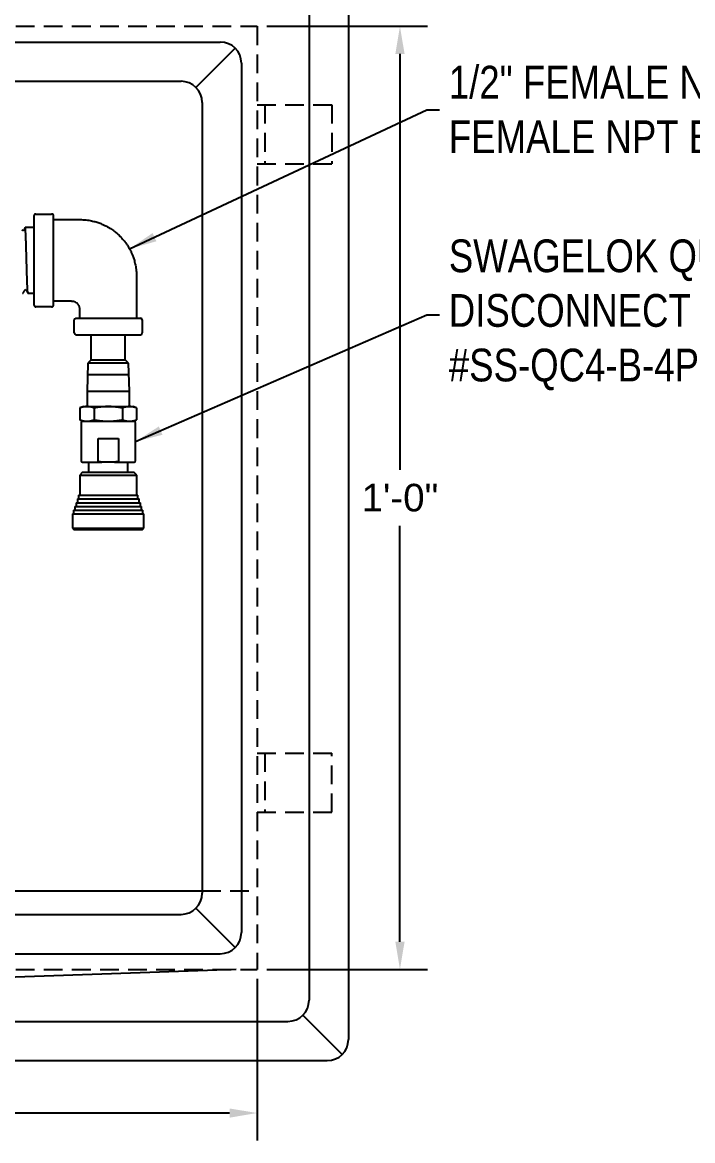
# Model space of a CAD drawing. Header units: inches. Extents: x 1743 to 1787.7, y 1504.4 to 1539.
# Drawn here: x 1763.84 to 1772.37, y 1512.31 to 1526.54 of the extents above; entities that cross this region are included whole.
import ezdxf

# ---------------------------------------------------------------- set-up
doc = ezdxf.new("R2010")
doc.units = ezdxf.units.IN
doc.header["$LTSCALE"] = 1.5
doc.header["$MEASUREMENT"] = 0
doc.linetypes.add('HIDDEN2', pattern=[4.7625, 3.175, -1.5875])
doc.linetypes.add('SLD-Solid', pattern=[0])
doc.layers.get('Defpoints').update_dxf_attribs({"color": 140})
for name, color, linetype in [('Enclosure', 4, 'Continuous'), ('m-anno-text', 72, 'Continuous'), ('p-domw-eqpm', 32, 'Continuous')]:
    doc.layers.add(name, color=color, linetype=linetype)
doc.styles.get("Standard").update_dxf_attribs({"font": 'arial.ttf'})
doc.styles.add('VBFA', font='arial.ttf', dxfattribs={"width": 0.8, "height": 0.4168})
doc.dimstyles.get("Standard").update_dxf_attribs({"dimtxt": 0.18, "dimasz": 0.18, "dimexe": 0.18, "dimexo": 0.0625, "dimgap": 0.09, "dimtad": 0, "dimtih": 1, "dimtoh": 1, "dimdec": 4, "dimzin": 3, "dimdsep": 46, "dimlunit": 4, "dimtxsty": 'Standard', "dimcen": 0.09, "dimadec": 0, "dimazin": 0, "dimtfac": 1, "dimtdec": 4, "dimtofl": 0, "dimtmove": 0, "dimatfit": 3, "dimfxl": 1, "dimtolj": 1, "dimtzin": 0, "dimarcsym": 0})

# ---------------------------------------------------------------- blocks, each defined once
blk = doc.blocks.new('SS-QC4-B-4PM-SwagelokCompany-2DFrontView-09-15-2021')
at = {"color": 0, "linetype": 'Continuous'}
for p, q in [((1.912, -0.44), (1.912, 0.44)), ((1.96, 0.44), (1.912, 0.44)), ((1.96, -0.455), (1.96, 0.455)), ((2.142, 0.455), (1.96, 0.455)), ((2.142, -0.455), (2.142, 0.455)), ((2.16, 0.437), (2.142, 0.455)), ((2.16, -0.437), (2.16, 0.437)), ((0.612, 0.361), (0.595, 0.312)), ((0.595, 0.271), (0.595, 0.312)), ((0.596, 0.29), (0.595, 0.288)), ((0.595, 0.288), (0.595, 0.285)), ((0.595, 0.285), (0.595, 0.283)), ((0.597, 0.3), (0.596, 0.298)), ((0.596, 0.298), (0.596, 0.295)), ((0.596, 0.295), (0.596, 0.293)), ((0.596, 0.293), (0.596, 0.29)), ((0.598, 0.308), (0.597, 0.305)), ((0.597, 0.305), (0.597, 0.303)), ((0.597, 0.303), (0.597, 0.3)), ((0.599, 0.313), (0.598, 0.31)), ((0.598, 0.31), (0.598, 0.308)), ((0.6, 0.318), (0.599, 0.315)), ((0.599, 0.315), (0.599, 0.313)), ((0.601, 0.323), (0.6, 0.32)), ((0.6, 0.32), (0.6, 0.318)), ((0.602, 0.328), (0.601, 0.326)), ((0.601, 0.326), (0.601, 0.323)), ((0.603, 0.331), (0.602, 0.328)), ((0.604, 0.336), (0.603, 0.333)), ((0.603, 0.333), (0.603, 0.331)), ((0.605, 0.339), (0.604, 0.336)), ((0.606, 0.341), (0.605, 0.339)), ((0.607, 0.344), (0.606, 0.341)), ((0.608, 0.35), (0.607, 0.347)), ((0.607, 0.347), (0.607, 0.344)), ((0.609, 0.352), (0.608, 0.35)), ((0.61, 0.355), (0.609, 0.352)), ((0.611, 0.358), (0.61, 0.355)), ((0.612, 0.361), (0.611, 0.358)), ((0.612, 0.361), (0.762, 0.361)), ((0.763, 0.358), (0.762, 0.361)), ((0.78, 0.313), (0.762, 0.361)), ((0.764, 0.355), (0.763, 0.358)), ((0.765, 0.352), (0.764, 0.355)), ((0.766, 0.35), (0.765, 0.352)), ((0.767, 0.347), (0.766, 0.35)), ((0.768, 0.344), (0.767, 0.347)), ((0.769, 0.341), (0.768, 0.344)), ((0.77, 0.339), (0.769, 0.341)), ((0.77, 0.336), (0.77, 0.339)), ((0.771, 0.333), (0.77, 0.336)), ((0.772, 0.331), (0.771, 0.333)), ((0.773, 0.328), (0.772, 0.331)), ((0.773, 0.326), (0.773, 0.328)), ((0.774, 0.323), (0.773, 0.326)), ((0.774, 0.32), (0.774, 0.323)), ((0.775, 0.318), (0.774, 0.32)), ((0.775, 0.315), (0.775, 0.318)), ((0.776, 0.313), (0.775, 0.315)), ((0.776, 0.31), (0.776, 0.313)), ((0.777, 0.308), (0.776, 0.31)), ((0.777, 0.305), (0.777, 0.308)), ((0.778, 0.303), (0.777, 0.305)), ((0.778, 0.3), (0.778, 0.303)), ((0.778, 0.298), (0.778, 0.3)), ((0.779, 0.295), (0.778, 0.298)), ((0.779, 0.293), (0.779, 0.295)), ((0.779, 0.29), (0.779, 0.293)), ((0.779, 0.288), (0.779, 0.29)), ((0.779, 0.285), (0.779, 0.288)), ((0.78, 0.283), (0.779, 0.285)), ((0.78, -0.33), (0.78, 0.33)), ((1.285, 0.345), (0.795, 0.345)), ((1.3, 0.082), (1.3, 0.33)), ((1.465, 0.362), (1.429, 0.326)), ((1.429, -0.326), (1.429, 0.326)), ((1.465, -0.362), (1.465, 0.362)), ((1.721, 0.362), (1.465, 0.362)), ((1.721, -0.378), (1.721, 0.378)), ((1.769, 0.378), (1.721, 0.378)), ((1.769, -0.393), (1.769, 0.393)), ((1.817, 0.393), (1.769, 0.393)), ((1.817, -0.409), (1.817, 0.409)), ((1.864, 0.409), (1.817, 0.409)), ((1.864, -0.424), (1.864, 0.424)), ((1.912, 0.424), (1.864, 0.424)), ((0.042, 0.259), (0, 0.216)), ((0, -0.216), (0, 0.216)), ((0.402, 0.27), (0.042, 0.259)), ((0.042, 0.259), (0.042, -0.259)), ((0.187, -0.263), (0.187, 0.263)), ((0.402, 0.27), (0.402, -0.27)), ((0.595, 0.27), (0.402, 0.27)), ((0.595, 0.283), (0.595, 0.281)), ((0.595, 0.281), (0.595, 0.278)), ((0.595, 0.278), (0.595, 0.276)), ((0.595, 0.276), (0.595, 0.273)), ((0.595, 0.273), (0.595, 0.271)), ((0.595, 0), (0.595, 0.271)), ((0.595, 0.271), (0.595, 0.268)), ((0.595, 0.268), (0.595, 0.266)), ((0.595, 0.266), (0.595, 0.263)), ((0.595, 0.263), (0.595, 0.261)), ((0.595, 0.261), (0.595, 0.258)), ((0.595, 0.258), (0.595, 0.256)), ((0.595, 0.256), (0.595, 0.253)), ((0.595, 0.253), (0.596, 0.251)), ((0.596, 0.251), (0.596, 0.248)), ((0.596, 0.248), (0.596, 0.246)), ((0.596, 0.246), (0.596, 0.243)), ((0.596, 0.243), (0.597, 0.241)), ((0.597, 0.241), (0.597, 0.238)), ((0.597, 0.238), (0.597, 0.236)), ((0.597, 0.236), (0.598, 0.233)), ((0.598, 0.233), (0.598, 0.231)), ((0.598, 0.231), (0.599, 0.228)), ((0.599, 0.228), (0.599, 0.226)), ((0.599, 0.226), (0.6, 0.223)), ((0.6, 0.223), (0.6, 0.221)), ((0.6, 0.221), (0.601, 0.218)), ((0.601, 0.218), (0.601, 0.216)), ((0.601, 0.216), (0.602, 0.213)), ((0.602, 0.213), (0.603, 0.21)), ((0.603, 0.21), (0.603, 0.208)), ((0.603, 0.208), (0.604, 0.205)), ((0.604, 0.205), (0.605, 0.203)), ((0.605, 0.203), (0.606, 0.2)), ((0.606, 0.2), (0.607, 0.197)), ((0.607, 0.147), (0.606, 0.142)), ((0.607, 0.197), (0.607, 0.194)), ((0.607, 0.194), (0.608, 0.192)), ((0.608, 0.158), (0.607, 0.152)), ((0.607, 0.152), (0.607, 0.147)), ((0.608, 0.192), (0.609, 0.189)), ((0.609, 0.163), (0.608, 0.158)), ((0.609, 0.189), (0.61, 0.186)), ((0.61, 0.169), (0.609, 0.163)), ((0.61, 0.186), (0.611, 0.183)), ((0.611, 0.175), (0.61, 0.169)), ((0.611, 0.183), (0.612, 0.18)), ((0.612, 0.18), (0.611, 0.175)), ((0.612, 0.18), (0.762, 0.18)), ((0.762, 0.18), (0.763, 0.183)), ((0.763, 0.175), (0.762, 0.18)), ((0.763, 0.183), (0.764, 0.186)), ((0.764, 0.169), (0.763, 0.175)), ((0.764, 0.186), (0.765, 0.189)), ((0.765, 0.163), (0.764, 0.169)), ((0.765, 0.189), (0.766, 0.192)), ((0.766, 0.158), (0.765, 0.163)), ((0.766, 0.192), (0.767, 0.194)), ((0.767, 0.152), (0.766, 0.158)), ((0.767, 0.194), (0.768, 0.197)), ((0.768, 0.147), (0.767, 0.152)), ((0.768, 0.197), (0.769, 0.2)), ((0.769, 0.142), (0.768, 0.147)), ((0.769, 0.2), (0.77, 0.203)), ((0.77, 0.205), (0.771, 0.208)), ((0.77, 0.203), (0.77, 0.205)), ((0.771, 0.208), (0.772, 0.21)), ((0.772, 0.21), (0.773, 0.213)), ((0.773, 0.216), (0.774, 0.218)), ((0.773, 0.213), (0.773, 0.216)), ((0.774, 0.221), (0.775, 0.223)), ((0.774, 0.218), (0.774, 0.221)), ((0.775, 0.226), (0.776, 0.228)), ((0.775, 0.223), (0.775, 0.226)), ((0.776, 0.231), (0.777, 0.233)), ((0.776, 0.228), (0.776, 0.231)), ((0.777, 0.236), (0.778, 0.238)), ((0.777, 0.233), (0.777, 0.236)), ((0.778, 0.243), (0.779, 0.246)), ((0.778, 0.241), (0.778, 0.243)), ((0.778, 0.238), (0.778, 0.241)), ((0.779, 0.256), (0.78, 0.258)), ((0.779, 0.253), (0.779, 0.256)), ((0.779, 0.251), (0.779, 0.253)), ((0.779, 0.248), (0.779, 0.251)), ((0.779, 0.246), (0.779, 0.248)), ((0.78, 0.281), (0.78, 0.283)), ((0.78, 0.278), (0.78, 0.281)), ((0.78, 0.276), (0.78, 0.278)), ((0.78, 0.273), (0.78, 0.276)), ((0.78, 0.271), (0.78, 0.273)), ((0.78, 0.268), (0.78, 0.271)), ((0.78, 0.266), (0.78, 0.268)), ((0.78, 0.263), (0.78, 0.266)), ((0.78, 0.261), (0.78, 0.263)), ((0.78, 0.258), (0.78, 0.261)), ((1.429, 0.25), (1.3, 0.25)), ((0.596, 0.04), (0.595, 0.035)), ((0.595, 0.035), (0.595, 0.03)), ((0.595, 0.03), (0.595, 0.025)), ((0.595, 0.025), (0.595, 0.02)), ((0.595, 0.02), (0.595, 0.015)), ((0.595, 0.015), (0.595, 0.01)), ((0.595, 0.01), (0.595, 0.005)), ((0.595, 0.005), (0.595, 0)), ((0.595, -0.271), (0.595, 0)), ((0.595, 0), (0.595, -0.005)), ((0.597, 0.059), (0.596, 0.054)), ((0.596, 0.054), (0.596, 0.049)), ((0.596, 0.049), (0.596, 0.044)), ((0.596, 0.044), (0.596, 0.04)), ((0.598, 0.074), (0.597, 0.069)), ((0.597, 0.069), (0.597, 0.064)), ((0.597, 0.064), (0.597, 0.059)), ((0.599, 0.084), (0.598, 0.079)), ((0.598, 0.079), (0.598, 0.074)), ((0.6, 0.095), (0.599, 0.089)), ((0.599, 0.089), (0.599, 0.084)), ((0.601, 0.105), (0.6, 0.1)), ((0.6, 0.1), (0.6, 0.095)), ((0.602, 0.115), (0.601, 0.11)), ((0.601, 0.11), (0.601, 0.105)), ((0.603, 0.12), (0.602, 0.115)), ((0.604, 0.131), (0.603, 0.126)), ((0.603, 0.126), (0.603, 0.12)), ((0.605, 0.136), (0.604, 0.131)), ((0.606, 0.142), (0.605, 0.136)), ((0.77, 0.136), (0.769, 0.142)), ((0.77, 0.131), (0.77, 0.136)), ((0.771, 0.126), (0.77, 0.131)), ((0.772, 0.12), (0.771, 0.126)), ((0.773, 0.115), (0.772, 0.12)), ((0.773, 0.11), (0.773, 0.115)), ((0.774, 0.105), (0.773, 0.11)), ((0.774, 0.1), (0.774, 0.105)), ((0.775, 0.095), (0.774, 0.1)), ((0.775, 0.089), (0.775, 0.095)), ((0.776, 0.084), (0.775, 0.089)), ((0.776, 0.079), (0.776, 0.084)), ((0.777, 0.074), (0.776, 0.079)), ((0.777, 0.069), (0.777, 0.074)), ((0.778, 0.064), (0.777, 0.069)), ((0.778, 0.059), (0.778, 0.064)), ((0.778, 0.054), (0.778, 0.059)), ((0.779, 0.049), (0.778, 0.054)), ((0.779, 0.044), (0.779, 0.049)), ((0.779, 0.04), (0.779, 0.044)), ((0.779, 0.035), (0.779, 0.04)), ((0.779, 0.03), (0.779, 0.035)), ((0.78, 0.025), (0.779, 0.03)), ((0.78, 0.02), (0.78, 0.025)), ((0.78, 0.015), (0.78, 0.02)), ((0.78, 0.01), (0.78, 0.015)), ((0.78, 0.005), (0.78, 0.01)), ((0.78, 0), (0.78, 0.005)), ((0.78, -0.005), (0.78, 0)), ((1, -0.13), (1, 0.13)), ((1, 0.13), (1.285, 0.13)), ((1.285, 0.13), (1.286, 0.13)), ((1.286, 0.13), (1.288, 0.129)), ((1.288, 0.129), (1.289, 0.128)), ((1.289, 0.128), (1.29, 0.127)), ((1.29, 0.127), (1.291, 0.126)), ((1.291, 0.126), (1.292, 0.125)), ((1.292, 0.125), (1.293, 0.124)), ((1.293, 0.124), (1.294, 0.123)), ((1.294, 0.123), (1.294, 0.121)), ((1.294, 0.121), (1.295, 0.12)), ((1.295, 0.12), (1.295, 0.118)), ((1.295, 0.118), (1.296, 0.117)), ((1.296, 0.117), (1.296, 0.116)), ((1.296, 0.116), (1.297, 0.114)), ((1.297, 0.114), (1.297, 0.113)), ((1.297, 0.113), (1.297, 0.111)), ((1.297, 0.111), (1.298, 0.11)), ((1.298, 0.11), (1.298, 0.108)), ((1.298, 0.108), (1.298, 0.107)), ((1.298, 0.107), (1.299, 0.105)), ((1.299, 0.105), (1.299, 0.104)), ((1.299, 0.104), (1.299, 0.102)), ((1.299, 0.102), (1.299, 0.101)), ((1.299, 0.101), (1.299, 0.099)), ((1.299, 0.099), (1.299, 0.098)), ((1.299, 0.098), (1.3, 0.096)), ((1.3, 0.096), (1.3, 0.095)), ((1.3, 0.095), (1.3, 0.093)), ((1.3, 0.093), (1.3, 0.092)), ((1.3, 0.092), (1.3, 0.09)), ((1.3, 0.09), (1.3, 0.089)), ((1.3, 0.089), (1.3, 0.087)), ((1.3, 0.087), (1.3, 0.085)), ((1.3, 0.085), (1.3, 0.084)), ((1.3, 0.084), (1.3, 0.082)), ((1.3, 0.082), (1.3, -0.082)), ((0.595, -0.005), (0.595, -0.01)), ((0.595, -0.01), (0.595, -0.015)), ((0.595, -0.015), (0.595, -0.02)), ((0.595, -0.02), (0.595, -0.025)), ((0.595, -0.025), (0.595, -0.03)), ((0.595, -0.03), (0.595, -0.035)), ((0.595, -0.035), (0.596, -0.04)), ((0.596, -0.04), (0.596, -0.044)), ((0.596, -0.044), (0.596, -0.049)), ((0.596, -0.049), (0.596, -0.054)), ((0.596, -0.054), (0.597, -0.059)), ((0.597, -0.059), (0.597, -0.064)), ((0.597, -0.064), (0.597, -0.069)), ((0.597, -0.069), (0.598, -0.074)), ((0.598, -0.074), (0.598, -0.079)), ((0.598, -0.079), (0.599, -0.084)), ((0.599, -0.084), (0.599, -0.089)), ((0.599, -0.089), (0.6, -0.095)), ((0.6, -0.095), (0.6, -0.1)), ((0.6, -0.1), (0.601, -0.105)), ((0.601, -0.105), (0.601, -0.11)), ((0.601, -0.11), (0.602, -0.115)), ((0.602, -0.115), (0.603, -0.12)), ((0.603, -0.12), (0.603, -0.126)), ((0.603, -0.126), (0.604, -0.131)), ((0.604, -0.131), (0.605, -0.136)), ((0.605, -0.136), (0.606, -0.142)), ((0.606, -0.142), (0.607, -0.147)), ((0.768, -0.147), (0.769, -0.142)), ((0.769, -0.142), (0.77, -0.136)), ((0.77, -0.131), (0.771, -0.126)), ((0.77, -0.136), (0.77, -0.131)), ((0.771, -0.126), (0.772, -0.12)), ((0.772, -0.12), (0.773, -0.115)), ((0.773, -0.11), (0.774, -0.105)), ((0.773, -0.115), (0.773, -0.11)), ((0.774, -0.1), (0.775, -0.095)), ((0.774, -0.105), (0.774, -0.1)), ((0.775, -0.089), (0.776, -0.084)), ((0.775, -0.095), (0.775, -0.089)), ((0.776, -0.079), (0.777, -0.074)), ((0.776, -0.084), (0.776, -0.079)), ((0.777, -0.069), (0.778, -0.064)), ((0.777, -0.074), (0.777, -0.069)), ((0.778, -0.054), (0.779, -0.049)), ((0.778, -0.059), (0.778, -0.054)), ((0.778, -0.064), (0.778, -0.059)), ((0.779, -0.03), (0.78, -0.025)), ((0.779, -0.035), (0.779, -0.03)), ((0.779, -0.04), (0.779, -0.035)), ((0.779, -0.044), (0.779, -0.04)), ((0.779, -0.049), (0.779, -0.044)), ((0.78, -0.01), (0.78, -0.005)), ((0.78, -0.015), (0.78, -0.01)), ((0.78, -0.02), (0.78, -0.015)), ((0.78, -0.025), (0.78, -0.02)), ((1.285, -0.13), (1, -0.13)), ((1.286, -0.13), (1.285, -0.13)), ((1.288, -0.129), (1.286, -0.13)), ((1.289, -0.128), (1.288, -0.129)), ((1.29, -0.127), (1.289, -0.128)), ((1.291, -0.126), (1.29, -0.127)), ((1.292, -0.125), (1.291, -0.126)), ((1.293, -0.124), (1.292, -0.125)), ((1.294, -0.123), (1.293, -0.124)), ((1.295, -0.12), (1.294, -0.121)), ((1.294, -0.121), (1.294, -0.123)), ((1.296, -0.117), (1.295, -0.118)), ((1.295, -0.118), (1.295, -0.12)), ((1.297, -0.114), (1.296, -0.116)), ((1.296, -0.116), (1.296, -0.117)), ((1.298, -0.11), (1.297, -0.111)), ((1.297, -0.111), (1.297, -0.113)), ((1.297, -0.113), (1.297, -0.114)), ((1.299, -0.105), (1.298, -0.107)), ((1.298, -0.107), (1.298, -0.108)), ((1.298, -0.108), (1.298, -0.11)), ((1.3, -0.096), (1.299, -0.098)), ((1.299, -0.098), (1.299, -0.099)), ((1.299, -0.099), (1.299, -0.101)), ((1.299, -0.101), (1.299, -0.102)), ((1.299, -0.102), (1.299, -0.104)), ((1.299, -0.104), (1.299, -0.105)), ((1.3, -0.33), (1.3, -0.082)), ((1.3, -0.082), (1.3, -0.084)), ((1.3, -0.084), (1.3, -0.085)), ((1.3, -0.085), (1.3, -0.087)), ((1.3, -0.087), (1.3, -0.089)), ((1.3, -0.089), (1.3, -0.09)), ((1.3, -0.09), (1.3, -0.092)), ((1.3, -0.092), (1.3, -0.093)), ((1.3, -0.093), (1.3, -0.095)), ((1.3, -0.095), (1.3, -0.096)), ((0, -0.216), (0.042, -0.259)), ((0.042, -0.259), (0.402, -0.27)), ((0.402, -0.27), (0.595, -0.27)), ((0.596, -0.251), (0.595, -0.253)), ((0.595, -0.253), (0.595, -0.256)), ((0.595, -0.256), (0.595, -0.258)), ((0.595, -0.258), (0.595, -0.261)), ((0.595, -0.261), (0.595, -0.263)), ((0.595, -0.263), (0.595, -0.266)), ((0.595, -0.266), (0.595, -0.268)), ((0.595, -0.268), (0.595, -0.271)), ((0.595, -0.312), (0.595, -0.271)), ((0.595, -0.271), (0.595, -0.273)), ((0.595, -0.273), (0.595, -0.276)), ((0.595, -0.276), (0.595, -0.278)), ((0.595, -0.278), (0.595, -0.281)), ((0.595, -0.281), (0.595, -0.283)), ((0.595, -0.283), (0.595, -0.285)), ((0.597, -0.241), (0.596, -0.243)), ((0.596, -0.243), (0.596, -0.246)), ((0.596, -0.246), (0.596, -0.248)), ((0.596, -0.248), (0.596, -0.251)), ((0.598, -0.233), (0.597, -0.236)), ((0.597, -0.236), (0.597, -0.238)), ((0.597, -0.238), (0.597, -0.241)), ((0.599, -0.228), (0.598, -0.231)), ((0.598, -0.231), (0.598, -0.233)), ((0.6, -0.223), (0.599, -0.226)), ((0.599, -0.226), (0.599, -0.228)), ((0.601, -0.218), (0.6, -0.221)), ((0.6, -0.221), (0.6, -0.223)), ((0.602, -0.213), (0.601, -0.216)), ((0.601, -0.216), (0.601, -0.218)), ((0.603, -0.21), (0.602, -0.213)), ((0.604, -0.205), (0.603, -0.208)), ((0.603, -0.208), (0.603, -0.21)), ((0.605, -0.203), (0.604, -0.205)), ((0.606, -0.2), (0.605, -0.203)), ((0.607, -0.197), (0.606, -0.2)), ((0.607, -0.147), (0.607, -0.152)), ((0.607, -0.152), (0.608, -0.158)), ((0.608, -0.192), (0.607, -0.194)), ((0.607, -0.194), (0.607, -0.197)), ((0.608, -0.158), (0.609, -0.163)), ((0.609, -0.189), (0.608, -0.192)), ((0.609, -0.163), (0.61, -0.169)), ((0.61, -0.186), (0.609, -0.189)), ((0.61, -0.169), (0.611, -0.175)), ((0.611, -0.183), (0.61, -0.186)), ((0.611, -0.175), (0.612, -0.18)), ((0.612, -0.18), (0.611, -0.183)), ((0.612, -0.18), (0.762, -0.18)), ((0.762, -0.18), (0.763, -0.175)), ((0.763, -0.183), (0.762, -0.18)), ((0.763, -0.175), (0.764, -0.169)), ((0.764, -0.186), (0.763, -0.183)), ((0.764, -0.169), (0.765, -0.163)), ((0.765, -0.189), (0.764, -0.186)), ((0.765, -0.163), (0.766, -0.158)), ((0.766, -0.192), (0.765, -0.189)), ((0.766, -0.158), (0.767, -0.152)), ((0.767, -0.194), (0.766, -0.192)), ((0.767, -0.152), (0.768, -0.147)), ((0.768, -0.197), (0.767, -0.194)), ((0.769, -0.2), (0.768, -0.197)), ((0.77, -0.203), (0.769, -0.2)), ((0.77, -0.205), (0.77, -0.203)), ((0.771, -0.208), (0.77, -0.205)), ((0.772, -0.21), (0.771, -0.208)), ((0.773, -0.213), (0.772, -0.21)), ((0.773, -0.216), (0.773, -0.213)), ((0.774, -0.218), (0.773, -0.216)), ((0.774, -0.221), (0.774, -0.218)), ((0.775, -0.223), (0.774, -0.221)), ((0.775, -0.226), (0.775, -0.223)), ((0.776, -0.228), (0.775, -0.226)), ((0.776, -0.231), (0.776, -0.228)), ((0.777, -0.233), (0.776, -0.231)), ((0.777, -0.236), (0.777, -0.233)), ((0.778, -0.238), (0.777, -0.236)), ((0.778, -0.241), (0.778, -0.238)), ((0.778, -0.243), (0.778, -0.241)), ((0.779, -0.246), (0.778, -0.243)), ((0.779, -0.248), (0.779, -0.246)), ((0.779, -0.251), (0.779, -0.248)), ((0.779, -0.253), (0.779, -0.251)), ((0.779, -0.256), (0.779, -0.253)), ((0.78, -0.258), (0.779, -0.256)), ((0.779, -0.285), (0.78, -0.283)), ((0.78, -0.261), (0.78, -0.258)), ((0.78, -0.263), (0.78, -0.261)), ((0.78, -0.266), (0.78, -0.263)), ((0.78, -0.268), (0.78, -0.266)), ((0.78, -0.271), (0.78, -0.268)), ((0.78, -0.273), (0.78, -0.271)), ((0.78, -0.276), (0.78, -0.273)), ((0.78, -0.278), (0.78, -0.276)), ((0.78, -0.281), (0.78, -0.278)), ((0.78, -0.283), (0.78, -0.281)), ((1.3, -0.25), (1.429, -0.25)), ((0.595, -0.285), (0.595, -0.288)), ((0.595, -0.288), (0.596, -0.29)), ((0.595, -0.312), (0.612, -0.361)), ((0.596, -0.29), (0.596, -0.293)), ((0.596, -0.293), (0.596, -0.295)), ((0.596, -0.295), (0.596, -0.298)), ((0.596, -0.298), (0.597, -0.3)), ((0.597, -0.3), (0.597, -0.303)), ((0.597, -0.303), (0.597, -0.305)), ((0.597, -0.305), (0.598, -0.308)), ((0.598, -0.308), (0.598, -0.31)), ((0.598, -0.31), (0.599, -0.313)), ((0.599, -0.313), (0.599, -0.315)), ((0.599, -0.315), (0.6, -0.318)), ((0.6, -0.318), (0.6, -0.32)), ((0.6, -0.32), (0.601, -0.323)), ((0.601, -0.323), (0.601, -0.326)), ((0.601, -0.326), (0.602, -0.328)), ((0.602, -0.328), (0.603, -0.331)), ((0.603, -0.331), (0.603, -0.333)), ((0.603, -0.333), (0.604, -0.336)), ((0.604, -0.336), (0.605, -0.339)), ((0.605, -0.339), (0.606, -0.341)), ((0.606, -0.341), (0.607, -0.344)), ((0.607, -0.344), (0.607, -0.347)), ((0.607, -0.347), (0.608, -0.35)), ((0.608, -0.35), (0.609, -0.352)), ((0.609, -0.352), (0.61, -0.355)), ((0.61, -0.355), (0.611, -0.358)), ((0.611, -0.358), (0.612, -0.361)), ((0.612, -0.361), (0.762, -0.361)), ((0.762, -0.361), (0.78, -0.312)), ((0.762, -0.361), (0.763, -0.358)), ((0.763, -0.358), (0.764, -0.355)), ((0.764, -0.355), (0.765, -0.352)), ((0.765, -0.352), (0.766, -0.35)), ((0.766, -0.35), (0.767, -0.347)), ((0.767, -0.347), (0.768, -0.344)), ((0.768, -0.344), (0.769, -0.341)), ((0.769, -0.341), (0.77, -0.339)), ((0.77, -0.336), (0.771, -0.333)), ((0.77, -0.339), (0.77, -0.336)), ((0.771, -0.333), (0.772, -0.331)), ((0.772, -0.331), (0.773, -0.328)), ((0.773, -0.326), (0.774, -0.323)), ((0.773, -0.328), (0.773, -0.326)), ((0.774, -0.32), (0.775, -0.318)), ((0.774, -0.323), (0.774, -0.32)), ((0.775, -0.315), (0.776, -0.313)), ((0.775, -0.318), (0.775, -0.315)), ((0.776, -0.31), (0.777, -0.308)), ((0.776, -0.313), (0.776, -0.31)), ((0.777, -0.305), (0.778, -0.303)), ((0.777, -0.308), (0.777, -0.305)), ((0.778, -0.298), (0.779, -0.295)), ((0.778, -0.3), (0.778, -0.298)), ((0.778, -0.303), (0.778, -0.3)), ((0.779, -0.288), (0.779, -0.285)), ((0.779, -0.29), (0.779, -0.288)), ((0.779, -0.293), (0.779, -0.29)), ((0.779, -0.295), (0.779, -0.293)), ((0.795, -0.345), (1.285, -0.345)), ((1.429, -0.326), (1.465, -0.362)), ((1.465, -0.362), (1.721, -0.362)), ((1.721, -0.378), (1.769, -0.378)), ((1.769, -0.393), (1.817, -0.393)), ((1.817, -0.409), (1.864, -0.409)), ((1.864, -0.424), (1.912, -0.424)), ((1.912, -0.44), (1.96, -0.44)), ((1.96, -0.455), (2.142, -0.455)), ((2.142, -0.455), (2.16, -0.437))]:
    blk.add_line(p, q, dxfattribs=at)
for centre, start, end in [((0.795, 0.33), 90, 180), ((1.285, 0.33), 0, 90), ((0.795, -0.33), 180, 270), ((1.285, -0.33), 270, 0)]:
    blk.add_arc(centre, 0.015, start, end, dxfattribs=at)
blk = doc.blocks.new('A$C4cfa8d59')
at = {"color": 0, "linetype": 'SLD-Solid', "lineweight": 25}
for p, q in [((0.025, 0.591), (0.225, 0.591)), ((0, 0.566), (0, -0.565)), ((0.25, 0), (0.25, 0.566)), ((0.25, -0.565), (0.25, 0)), ((0.225, -0.59), (0.025, -0.59)), ((0.512, -0.922), (0.512, -0.757)), ((0.534, -0.735), (1.355, -0.735)), ((1.378, -0.757), (1.378, -0.922)), ((0.534, -0.945), (1.355, -0.945))]:
    blk.add_line(p, q, dxfattribs=at)
for centre, radius, start, end in [((0.025, 0.566), 0.025, 90, 180), ((0.225, 0.566), 0.025, 0, 90), ((0.025, -0.565), 0.025, 180, 270), ((0.225, -0.565), 0.025, 270, 0), ((0.534, -0.757), 0.0225, 90, 180), ((1.355, -0.757), 0.0225, 0, 90), ((0.534, -0.922), 0.0225, 180, 270), ((1.355, -0.922), 0.0225, 270, 0)]:
    blk.add_arc(centre, radius, start, end, dxfattribs=at)
for points, knots in [([(0.25, 0.52), (0.272, 0.52), (0.316, 0.52), (0.379, 0.52), (0.44, 0.52), (0.494, 0.52), (0.542, 0.52), (0.584, 0.52), (0.623, 0.519), (0.661, 0.516), (0.697, 0.512), (0.73, 0.506), (0.761, 0.498), (0.79, 0.49), (0.817, 0.482), (0.842, 0.473), (0.864, 0.464), (0.885, 0.455), (0.905, 0.445), (0.924, 0.435), (0.943, 0.425), (0.959, 0.415), (0.978, 0.403), (1, 0.389), (1.024, 0.371), (1.048, 0.351), (1.071, 0.331), (1.094, 0.309), (1.117, 0.285), (1.14, 0.259), (1.163, 0.23), (1.184, 0.2), (1.202, 0.171), (1.216, 0.147), (1.225, 0.129), (1.232, 0.116), (1.239, 0.101), (1.247, 0.084), (1.254, 0.066), (1.262, 0.045), (1.27, 0.022), (1.278, -0.003), (1.285, -0.031), (1.292, -0.062), (1.298, -0.095), (1.302, -0.13), (1.305, -0.168), (1.305, -0.208), (1.305, -0.251), (1.305, -0.295), (1.305, -0.345), (1.305, -0.4), (1.305, -0.462), (1.305, -0.526), (1.305, -0.593), (1.305, -0.663), (1.305, -0.711), (1.305, -0.735)], [0, 0, 0, 0, 0.033271, 0.065105, 0.095504, 0.124467, 0.146217, 0.16708, 0.186937, 0.205705, 0.223747, 0.240757, 0.256771, 0.271817, 0.285919, 0.298869, 0.310941, 0.322147, 0.332497, 0.344441, 0.355022, 0.364291, 0.373365, 0.388217, 0.403795, 0.41859, 0.433991, 0.450003, 0.46663, 0.48316, 0.502735, 0.521107, 0.538281, 0.554257, 0.561797, 0.569098, 0.577106, 0.586143, 0.596217, 0.607338, 0.619518, 0.632773, 0.647175, 0.662703, 0.67939, 0.697273, 0.716402, 0.736454, 0.75764, 0.779875, 0.80316, 0.832248, 0.862824, 0.894887, 0.928437, 0.963475, 1, 1, 1, 1]), ([(0.585, -0.735), (0.585, -0.724), (0.585, -0.705), (0.585, -0.676), (0.585, -0.651), (0.585, -0.632), (0.585, -0.617), (0.583, -0.606), (0.581, -0.597), (0.579, -0.59), (0.577, -0.584), (0.575, -0.579), (0.572, -0.574), (0.568, -0.567), (0.563, -0.56), (0.556, -0.552), (0.548, -0.545), (0.539, -0.538), (0.531, -0.533), (0.524, -0.529), (0.517, -0.527), (0.511, -0.524), (0.503, -0.522), (0.492, -0.521), (0.48, -0.52), (0.466, -0.52), (0.447, -0.52), (0.424, -0.52), (0.396, -0.52), (0.364, -0.52), (0.329, -0.52), (0.291, -0.52), (0.264, -0.52), (0.25, -0.52)], [0, 0, 0, 0, 0.062602, 0.118556, 0.167861, 0.210517, 0.235096, 0.256302, 0.274365, 0.289444, 0.301637, 0.311001, 0.32282, 0.337606, 0.355534, 0.375096, 0.39949, 0.421908, 0.442222, 0.456063, 0.468707, 0.481578, 0.498042, 0.518383, 0.542859, 0.57149, 0.603918, 0.65306, 0.708951, 0.771591, 0.840979, 0.917115, 1, 1, 1, 1])]:
    blk.add_open_spline(points, degree=3, knots=knots, dxfattribs=at)
blk = doc.blocks.new('*D6')
at = {"layer": 'Defpoints', "color": 0, "transparency": 16777216}
for p in [(1754.824, 1514.49), (1766.824, 1514.49), (1766.824, 1512.662)]:
    blk.add_point(p, dxfattribs=at)
at = {"layer": 'm-anno-text', "color": 0, "lineweight": -2, "transparency": 16777216}
for p, q in [((1754.824, 1514.368), (1754.824, 1512.311)), ((1766.824, 1514.368), (1766.824, 1512.311)), ((1755.175, 1512.662), (1760.198, 1512.662)), ((1766.473, 1512.662), (1761.449, 1512.662))]:
    blk.add_line(p, q, dxfattribs=at)
at = {"layer": 'm-anno-text', "color": 0, "transparency": 16777216}
for points in [[(1755.175, 1512.72), (1755.175, 1512.603), (1754.824, 1512.662)], [(1766.473, 1512.72), (1766.473, 1512.603), (1766.824, 1512.662)]]:
    blk.add_solid(points, dxfattribs=at)
at = {"layer": 'm-anno-text', "color": 0, "transparency": 16777216, "insert": (1760.824, 1512.662), "char_height": 0.351, "attachment_point": 5}
blk.add_mtext('\\A1;1\'-0"', dxfattribs=at)
blk = doc.blocks.new('*D7')
at = {"layer": 'Defpoints', "color": 0, "transparency": 16777216}
for p in [(1766.824, 1526.49), (1766.824, 1514.49), (1768.641, 1514.49)]:
    blk.add_point(p, dxfattribs=at)
at = {"layer": 'm-anno-text', "color": 0, "lineweight": -2, "transparency": 16777216}
for p, q in [((1766.946, 1526.49), (1768.992, 1526.49)), ((1768.641, 1526.139), (1768.641, 1520.844)), ((1768.641, 1514.841), (1768.641, 1520.135)), ((1766.946, 1514.49), (1768.992, 1514.49))]:
    blk.add_line(p, q, dxfattribs=at)
at = {"layer": 'm-anno-text', "color": 0, "transparency": 16777216}
for points in [[(1768.583, 1526.139), (1768.7, 1526.139), (1768.641, 1526.49)], [(1768.583, 1514.841), (1768.7, 1514.841), (1768.641, 1514.49)]]:
    blk.add_solid(points, dxfattribs=at)
at = {"layer": 'm-anno-text', "color": 0, "transparency": 16777216, "insert": (1768.641, 1520.49), "char_height": 0.351, "attachment_point": 5}
blk.add_mtext('\\A1;1\'-0"', dxfattribs=at)

msp = doc.modelspace()

# ---------------------------------------------------------------- linework, layer by layer
at = {"layer": 'Enclosure'}
for p, q in [((1767.98499, 1527.38212), (1767.98499, 1513.59698)), ((1767.48499, 1526.88212), (1767.48499, 1514.09698)), ((1755.29242, 1526.28955), (1766.35528, 1526.28955)), ((1766.04519, 1525.71089), (1766.54519, 1526.21089)), ((1766.62385, 1526.02098), (1766.62385, 1514.95812)), ((1755.79242, 1525.78955), (1765.85528, 1525.78955)), ((1766.12385, 1525.52098), (1766.12385, 1515.45812)), ((1755.52385, 1515.48955), (1766.12385, 1515.48955)), ((1766.04519, 1515.26821), (1766.54519, 1514.76821)), ((1755.79242, 1515.18955), (1765.85528, 1515.18955)), ((1755.29242, 1514.68955), (1766.35528, 1514.68955)), ((1766.55528, 1514.48955), (1760.02507, 1514.26258)), ((1760.02507, 1513.82841), (1767.21642, 1513.82841)), ((1767.40633, 1513.90707), (1767.90633, 1513.40707)), ((1760.02507, 1513.32841), (1767.71642, 1513.32841))]:
    msp.add_line(p, q, dxfattribs=at)
at = {"layer": 'Enclosure', "color": 230, "linetype": 'HIDDEN2', "ltscale": 0.05}
for p, q in [((1754.82385, 1526.48955), (1766.82385, 1526.48955)), ((1766.82385, 1526.48955), (1766.82385, 1514.48955)), ((1766.82385, 1525.48955), (1767.77385, 1525.48955)), ((1766.92385, 1525.48955), (1766.92385, 1524.73955)), ((1767.77385, 1525.48955), (1767.77385, 1524.73955)), ((1766.82385, 1524.73955), (1767.77385, 1524.73955)), ((1766.82385, 1517.23955), (1767.77385, 1517.23955)), ((1766.92385, 1517.23955), (1766.92385, 1516.48955)), ((1767.77385, 1516.48955), (1767.77385, 1517.23955)), ((1766.82385, 1516.48955), (1767.77385, 1516.48955)), ((1754.82385, 1514.48955), (1766.82385, 1514.48955))]:
    msp.add_line(p, q, dxfattribs=at)
at = {"layer": 'Enclosure', "linetype": 'HIDDEN2', "ltscale": 0.05}
msp.add_line((1766.12385, 1515.48955), (1766.82385, 1515.48955), dxfattribs=at)
at = {"layer": 'Enclosure'}
for centre, start, end in [((1766.35528, 1526.02098), 0, 90), ((1765.85528, 1525.52098), 0, 90), ((1765.85528, 1515.45812), 270, 0), ((1766.35528, 1514.95812), 270, 0), ((1767.21642, 1514.09698), 270, 0), ((1767.71642, 1513.59698), 270, 0)]:
    msp.add_arc(centre, 0.26857, start, end, dxfattribs=at)
at = {"layer": 'p-domw-eqpm'}
for p, q in [((1763.98407, 1523.93006), (1763.87238, 1523.93006)), ((1763.87238, 1523.92455), (1763.87238, 1523.93006)), ((1763.9077, 1523.09679), (1763.9077, 1523.09006)), ((1763.98407, 1523.09006), (1763.9077, 1523.09006)), ((1764.71262, 1522.24486), (1764.71262, 1522.56506)), ((1765.14552, 1522.24486), (1765.14552, 1522.56506))]:
    msp.add_line(p, q, dxfattribs=at)
at = {"layer": 'p-domw-eqpm', "linetype": 'SLD-Solid', "lineweight": 25}
for p, q in [((1763.85126, 1523.88813), (1763.82997, 1523.89384)), ((1763.83656, 1523.09447), (1763.84658, 1523.09478)), ((1763.87113, 1523.13731), (1763.88247, 1523.14034))]:
    msp.add_line(p, q, dxfattribs=at)
at = {"layer": 'p-domw-eqpm'}
for points, knots in [([(1763.8717, 1523.92403), (1763.86744, 1523.91667), (1763.86054, 1523.90472), (1763.85363, 1523.89278), (1763.85099, 1523.88821)], [0, 0, 0, 0, 0.61678634, 1, 1, 1, 1]), ([(1763.90798, 1523.0967), (1763.90798, 1523.0967), (1763.90788, 1523.09667), (1763.9077, 1523.09679), (1763.90744, 1523.09711), (1763.90717, 1523.09768), (1763.90691, 1523.09848), (1763.90664, 1523.09949), (1763.90635, 1523.10086), (1763.90603, 1523.10266), (1763.90568, 1523.10498), (1763.90534, 1523.10768), (1763.90504, 1523.11036), (1763.90478, 1523.11289), (1763.90456, 1523.11514), (1763.90435, 1523.11753), (1763.90412, 1523.12026), (1763.90387, 1523.12335), (1763.9036, 1523.12686), (1763.90334, 1523.13058), (1763.90307, 1523.13451), (1763.9028, 1523.13866), (1763.90251, 1523.14344), (1763.90219, 1523.14892), (1763.90185, 1523.15519), (1763.9015, 1523.1618), (1763.9012, 1523.16787), (1763.90094, 1523.17326), (1763.90073, 1523.17787), (1763.90051, 1523.18261), (1763.90028, 1523.18783), (1763.90003, 1523.19356), (1763.89976, 1523.19984), (1763.8995, 1523.2063), (1763.89923, 1523.21293), (1763.89897, 1523.21973), (1763.89867, 1523.22739), (1763.89836, 1523.23594), (1763.89801, 1523.24546), (1763.89767, 1523.25524), (1763.89737, 1523.26401), (1763.89711, 1523.27166), (1763.89689, 1523.27811), (1763.89667, 1523.28466), (1763.89644, 1523.29178), (1763.89619, 1523.29951), (1763.89593, 1523.30785), (1763.89566, 1523.31632), (1763.8954, 1523.3249), (1763.89513, 1523.33361), (1763.89484, 1523.34327), (1763.89452, 1523.35393), (1763.89418, 1523.36563), (1763.89383, 1523.37747), (1763.89353, 1523.38795), (1763.89327, 1523.397), (1763.89305, 1523.40457), (1763.89284, 1523.41219), (1763.8926, 1523.42042), (1763.89236, 1523.42927), (1763.89209, 1523.43874), (1763.89183, 1523.44826), (1763.89156, 1523.45783), (1763.8913, 1523.46745), (1763.89101, 1523.47804), (1763.89069, 1523.4896), (1763.89034, 1523.50216), (1763.89, 1523.51473), (1763.88969, 1523.52574), (1763.88943, 1523.53517), (1763.88922, 1523.54301), (1763.889, 1523.55084), (1763.88877, 1523.55924), (1763.88852, 1523.56821), (1763.88826, 1523.57774), (1763.88799, 1523.58724), (1763.88773, 1523.59672), (1763.88746, 1523.60617), (1763.88717, 1523.61649), (1763.88685, 1523.62766), (1763.88651, 1523.63965), (1763.88616, 1523.65155), (1763.88586, 1523.66184), (1763.8856, 1523.67058), (1763.88538, 1523.6778), (1763.88517, 1523.68496), (1763.88493, 1523.6926), (1763.88469, 1523.70068), (1763.88442, 1523.70919), (1763.88416, 1523.7176), (1763.88389, 1523.72592), (1763.88363, 1523.73413), (1763.88333, 1523.74302), (1763.88301, 1523.75253), (1763.88267, 1523.76261), (1763.88232, 1523.77248), (1763.88202, 1523.7809), (1763.88176, 1523.78797), (1763.88155, 1523.79375), (1763.88133, 1523.79943), (1763.8811, 1523.80544), (1763.88085, 1523.81172), (1763.88059, 1523.81825), (1763.88032, 1523.82463), (1763.88006, 1523.83084), (1763.87979, 1523.83689), (1763.8795, 1523.84334), (1763.87918, 1523.85012), (1763.87883, 1523.85715), (1763.87849, 1523.86388), (1763.87819, 1523.86948), (1763.87793, 1523.87407), (1763.87771, 1523.87777), (1763.8775, 1523.88133), (1763.87727, 1523.88502), (1763.87702, 1523.8888), (1763.87675, 1523.89262), (1763.87649, 1523.89623), (1763.87622, 1523.89964), (1763.87595, 1523.90285), (1763.87566, 1523.90613), (1763.87534, 1523.90941), (1763.875, 1523.9126), (1763.87465, 1523.91542), (1763.87435, 1523.91757), (1763.87409, 1523.91917), (1763.87388, 1523.92036), (1763.87366, 1523.9214), (1763.87343, 1523.92237), (1763.87318, 1523.92321), (1763.87291, 1523.92388), (1763.87265, 1523.92432), (1763.87238, 1523.92455), (1763.87212, 1523.92453), (1763.8719, 1523.92438), (1763.87176, 1523.92411), (1763.87172, 1523.92402)], [0, 0, 0, 0, 0.00046427, 0.00775109, 0.01503889, 0.02232571, 0.02964832, 0.03697193, 0.04429455, 0.05378492, 0.06327528, 0.07280073, 0.08232617, 0.08826779, 0.0942094, 0.10015959, 0.10610977, 0.11339874, 0.1206887, 0.12797767, 0.13530245, 0.14262823, 0.14995301, 0.15944619, 0.16893937, 0.17846763, 0.18799589, 0.19393927, 0.19988264, 0.20583459, 0.21178654, 0.21907766, 0.22636978, 0.23366091, 0.24098786, 0.24831581, 0.25564276, 0.26513877, 0.27463477, 0.28416586, 0.29369695, 0.29964206, 0.30558718, 0.31154087, 0.31749456, 0.32478783, 0.33208209, 0.33937536, 0.34670446, 0.35403457, 0.36136368, 0.37086247, 0.38036126, 0.38989515, 0.39942905, 0.40537588, 0.41132272, 0.41727813, 0.42323354, 0.43052892, 0.4378253, 0.44512068, 0.45245191, 0.45978414, 0.46711537, 0.47661692, 0.48611846, 0.49565511, 0.50519176, 0.51114029, 0.51708882, 0.52304593, 0.52900304, 0.5363005, 0.54359895, 0.55089641, 0.55822972, 0.56556404, 0.57289736, 0.5824016, 0.59190585, 0.60144521, 0.61098457, 0.61693476, 0.62288495, 0.62884373, 0.6348025, 0.642102, 0.64940248, 0.65670198, 0.66403733, 0.67137369, 0.67870905, 0.68821594, 0.69772282, 0.70726484, 0.71680686, 0.72275872, 0.72871058, 0.73467102, 0.74063146, 0.747933, 0.75523552, 0.76253705, 0.76987446, 0.77721286, 0.78455027, 0.7940598, 0.80356934, 0.81311402, 0.8226587, 0.82861232, 0.83456594, 0.84052815, 0.84649036, 0.85379405, 0.86109874, 0.86840243, 0.87574201, 0.88308259, 0.89042216, 0.89993452, 0.90944688, 0.9189944, 0.92854191, 0.93449729, 0.94045266, 0.94641663, 0.95238059, 0.95968645, 0.96699329, 0.97429914, 0.98164089, 0.98898364, 0.99632539, 1, 1, 1, 1]), ([(1763.88219, 1523.14083), (1763.8858, 1523.13459), (1763.89421, 1523.12003), (1763.90263, 1523.10548), (1763.90743, 1523.09716)], [0, 0, 0, 0, 0.42892778, 1, 1, 1, 1])]:
    msp.add_open_spline(points, degree=3, knots=knots, dxfattribs=at)
at = {"layer": 'p-domw-eqpm', "linetype": 'SLD-Solid', "lineweight": 25}
msp.add_open_spline([(1763.84713, 1523.09528), (1763.84815, 1523.09704), (1763.85021, 1523.10061), (1763.85328, 1523.10592), (1763.85628, 1523.11112), (1763.85917, 1523.11611), (1763.86193, 1523.1209), (1763.86457, 1523.12547), (1763.8671, 1523.12983), (1763.86939, 1523.13379), (1763.87083, 1523.13628), (1763.87147, 1523.1374)], degree=3, knots=[0, 0, 0, 0, 0.12688364, 0.25559099, 0.37890816, 0.49697169, 0.60992484, 0.71791964, 0.82111932, 0.91970106, 1, 1, 1, 1], dxfattribs=at)

# ---------------------------------------------------------------- block references
at = {"layer": 'p-domw-eqpm'}
msp.add_blockref('A$C4cfa8d59', (1763.98407, 1523.51006), dxfattribs=at)
at = {"layer": 'p-domw-eqpm', "rotation": 270}
msp.add_blockref('SS-QC4-B-4PM-SwagelokCompany-2DFrontView-09-15-2021', (1764.92907, 1522.24486), dxfattribs=at)

# ---------------------------------------------------------------- texts
at = {"layer": 'm-anno-text', "char_height": 0.4168, "width": 7.09449, "attachment_point": 4, "style": 'VBFA'}
for s, insert in [('\\A1;1/2" FEMALE NPT TO 1/4" FEMALE NPT ELBOW', (1769.26281, 1525.42845)), ('\\A1;SWAGELOK QUICK DISCONNECT PART #SS-QC4-B-4PM', (1769.26281, 1522.81709))]:
    msp.add_mtext(s, dxfattribs=dict(at, insert=insert))

# ---------------------------------------------------------------- dimensions: what is measured, and where the dimension line sits
at = {"layer": 'm-anno-text'}
dim = msp.add_linear_dim(base=(1768.6415, 1514.48955), p1=(1766.82385, 1526.48955), p2=(1766.82385, 1514.48955), angle=90, dimstyle='Standard', override={"dimscale": 1.95}, dxfattribs=at)
dim.commit()
dim.dimension.update_dxf_attribs({"geometry": '*D7', "text_midpoint": (1768.6415, 1520.48955), "dimtype": 160})
dim = msp.add_linear_dim(base=(1766.82385, 1512.66178), p1=(1754.82385, 1514.48955), p2=(1766.82385, 1514.48955), dimstyle='Standard', override={"dimscale": 1.95}, dxfattribs=at)
dim.commit()
dim.dimension.update_dxf_attribs({"geometry": '*D6', "text_midpoint": (1760.82385, 1512.66178)})

# ---------------------------------------------------------------- leaders
for points in [[(1765.19987, 1523.65752), (1768.98281, 1525.42845), (1769.14281, 1525.42845)], [(1765.27407, 1521.20486), (1768.98281, 1522.81709), (1769.14281, 1522.81709)]]:
    msp.add_leader(points, dimstyle='Standard', override={"dimscale": 1.95}, dxfattribs=at)

doc.saveas('drawing.dxf')
